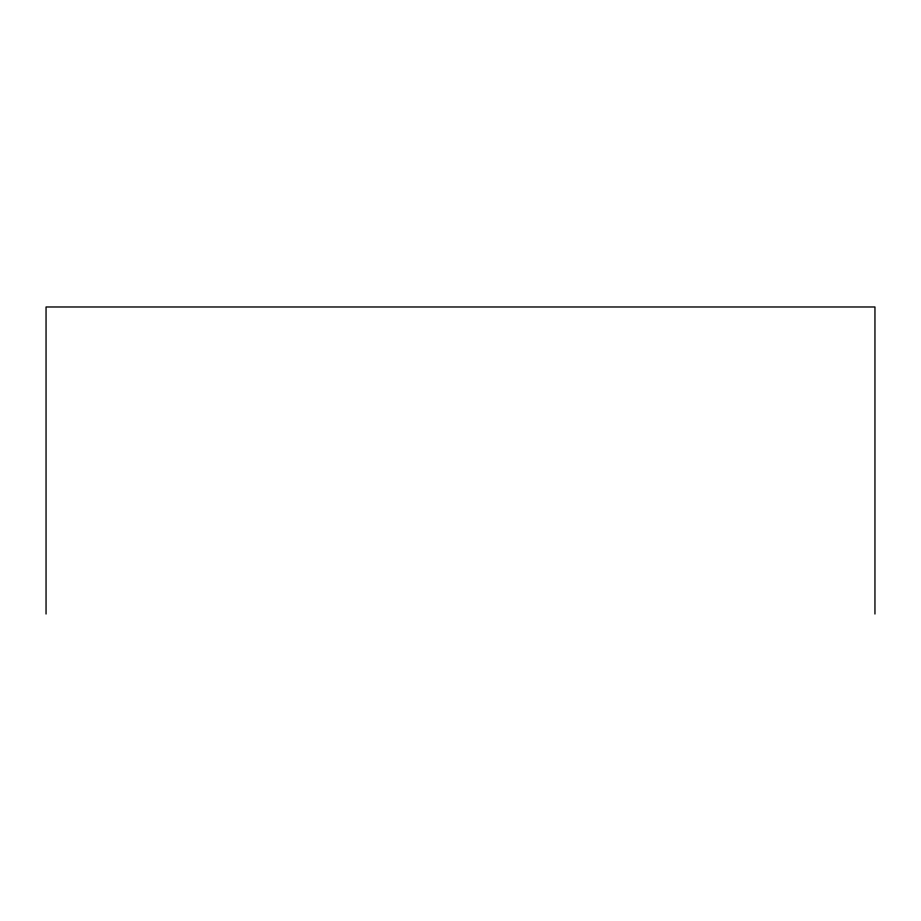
<?xml version="1.0" encoding="UTF-8"?>
<svg xmlns="http://www.w3.org/2000/svg" width="921" height="921" viewBox="0 0 921 921"><rect width="100%" height="100%" fill="white"/><g stroke="black" fill="none" stroke-linecap="round" stroke-linejoin="round"><path stroke-width="1.38" d="M874.95 614.019L874.95 306.981L46.05 306.981L46.05 614.019"/></g></svg>
